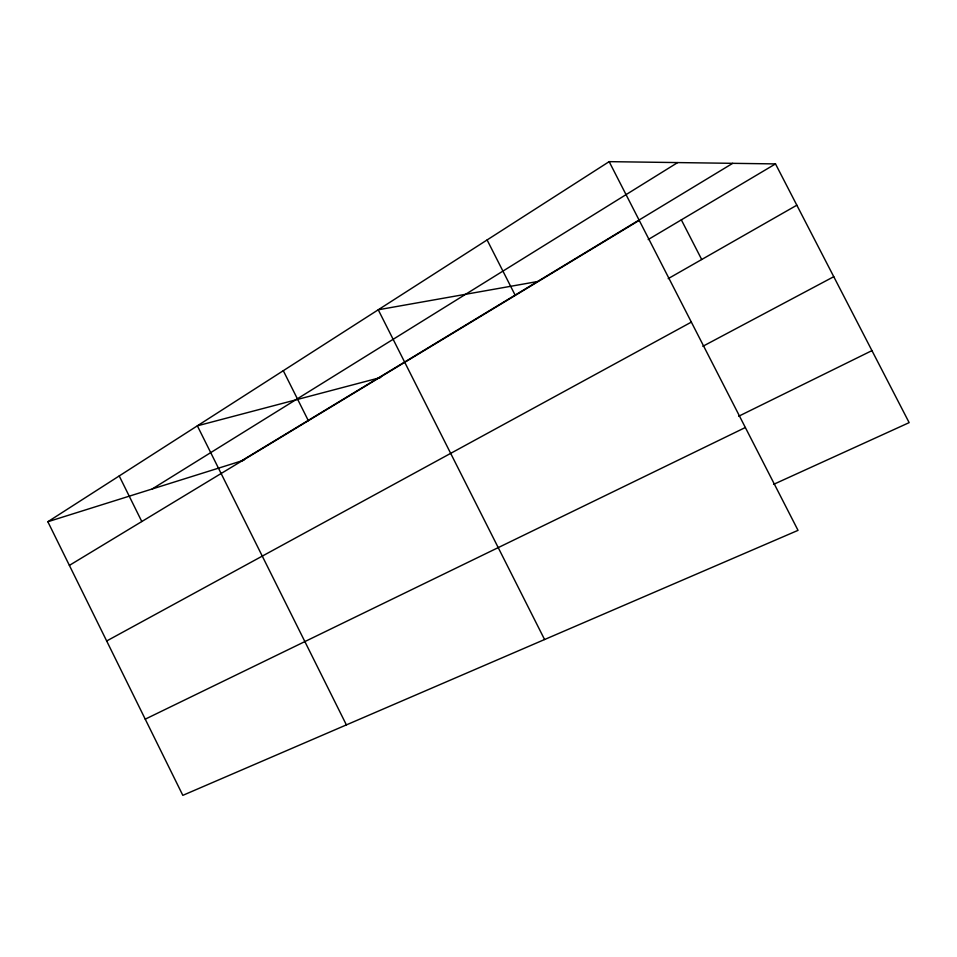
<?xml version="1.0" encoding="UTF-8"?>
<svg xmlns="http://www.w3.org/2000/svg" width="957" height="957" viewBox="0 0 957 957"><rect width="100%" height="100%" fill="white"/><g stroke="black" fill="none" stroke-linecap="round" stroke-linejoin="round"><path stroke-width="1.44" d="M609.154 161.649L798.03 530.357L182.823 795.351L47.85 521.732L609.154 161.649L775.505 163.91L909.15 422.635L773.567 484.374M152.175 488.979L677.652 162.582M241.152 461.047L732.691 163.336M69.383 565.384L639.228 220.361M648.164 239.573L775.505 163.91M668.177 278.654L796.834 205.205M106.67 640.975L691.349 322.114M702.833 346.302L833.762 276.693M738.672 416.247L871.947 350.621M145.237 719.162L745.347 427.516M47.85 521.732L243.951 460.173M380.766 377.477L197.357 425.829L346.386 724.892M537.535 281.537L378.242 309.781L544.581 639.527M681.336 219.859L701.696 259.514M487.101 239.956L515.273 295.402M283.296 370.694L308.357 420.697M119.218 475.952L141.803 521.541"/></g></svg>
